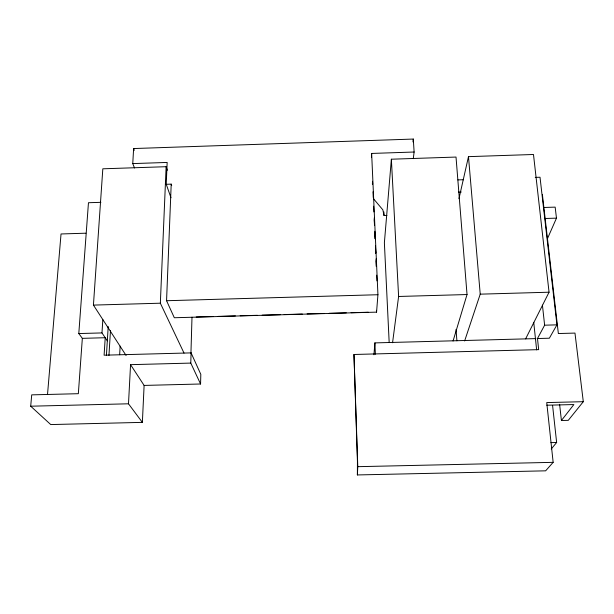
<?xml version="1.0" encoding="UTF-8"?>
<svg xmlns="http://www.w3.org/2000/svg" width="614" height="614" viewBox="0 0 614 614"><rect width="100%" height="100%" fill="white"/><g stroke="black" fill="none" stroke-linecap="round" stroke-linejoin="round"><path stroke-width="0.92" d="M542.431 305.173L544.626 325.19L537.488 338.529L538.67 349.642L353.963 354.485L357.44 461.613L357.379 474.944L545.631 470.831L553.153 462.342L546.736 402.577L583.3 401.694L574.973 333.087L558.356 333.532L542.4 194.584M200.571 383.996L190.777 363.089L130.559 364.662L144.113 385.423L200.571 383.996L200.816 374.356L191.077 352.889L104.104 355.191L105.217 337.723L82.337 338.345L78.799 333.555L88.462 202.727L100.896 202.328M190.931 353.464L191.998 317.208M190.777 363.089L191.077 352.889M414.12 152.019L371.647 153.439L377.932 294.728L376.566 312.135L174.322 317.745L166.563 300.722L171.206 184.131L166.24 184.292L167.161 162.441L132.762 163.593L133.614 148.55L413.306 139.056L414.12 152.019L413.291 158.65M184.008 353.065L160.346 303.201L166.125 166.701L102.822 168.804L93.428 305.097L126.093 355.483M371.47 157.253L371.647 153.439M82.337 338.345L78.339 393.697L31.721 394.863L30.7 406.207L50.739 424.566L142.371 422.371L144.113 385.423M357.379 474.944L357.785 466.671L353.963 354.485M372.391 184.1L372.529 181.268L372.66 184.146M142.371 422.371L128.495 403.797L130.559 364.662M119.653 354.746L120.144 346.142M108.947 355.452L110.474 330.616M106.414 355.452L108.218 326.51M107.327 340.854L101.978 332.926L102.837 319.61M373.941 354.769L374.893 342.896L535.899 338.606M47.547 394.18L61.032 233.965L85.906 233.197M453.055 341.023L467.031 294.536L456.018 157.061L391.371 159.21L384.379 242.76L389.184 342.62M412.969 141.888L413.306 139.056M392.561 342.75L398.609 296.47L391.371 159.21M458.957 198.721L468.482 156.647L533.489 154.49L549.054 292.21L525.615 338.874M464.629 340.97L480.225 294.16L468.482 156.647M547.427 238.708L556.476 218.139L555.156 207.125L543.881 207.478M535.247 177.392L540.021 177.239L556.944 324.852L549.353 338.214L537.488 338.529M583.3 401.694L568.272 420.337L561.419 420.498L573.875 404.557L546.775 405.217M551.265 448.972L556.637 442.502L552.577 405.401M457.875 179.902L463.608 179.718M458.405 192.121L461.26 192.028M373.419 198.652L382.837 209.827L384.049 215.552L386.92 215.468M545.148 218.492L556.476 218.139M166.563 300.722L377.932 294.728M93.428 305.097L160.346 303.201M398.609 296.47L467.031 294.536M480.225 294.16L549.054 292.21M196.211 316.993L213.419 316.517M218.2 316.387L235.408 315.911M240.181 315.78L257.389 315.297M262.17 315.166L280.337 314.66M284.159 314.56L302.318 314.053M307.1 313.923L324.307 313.447M329.089 313.309L346.296 312.833M351.078 312.703L368.285 312.227M78.799 333.555L101.978 332.926M544.626 325.19L556.944 324.852M30.7 406.207L128.495 403.797M550.896 442.633L556.637 442.502M357.785 466.671L553.153 462.342M132.762 163.593L134.527 167.99M133.614 148.55L134.297 150.307M166.24 184.292L170.984 197.739M171.206 184.131L171.705 185.582M166.125 166.701L167.346 170.293M559.6 404.296L561.419 420.498M533.735 322.358L536.644 349.896M456.048 329.388L456.9 340.824M383.873 211.937L384.049 215.552M374.241 217.901L374.578 225.53M374.832 231.248L375.169 238.877M375.469 245.554L375.806 253.183M376.06 258.908L376.397 266.537M372.997 191.806L373.258 197.554M373.634 206.174L373.895 211.922M374.233 219.589L374.486 225.33M374.824 232.998L375.085 238.746M375.461 247.365L375.722 253.114M376.06 260.773L376.313 266.522M376.697 275.149L376.95 280.89M376.489 310.339L376.566 312.135M374.893 342.896L375.377 354.217"/></g></svg>
